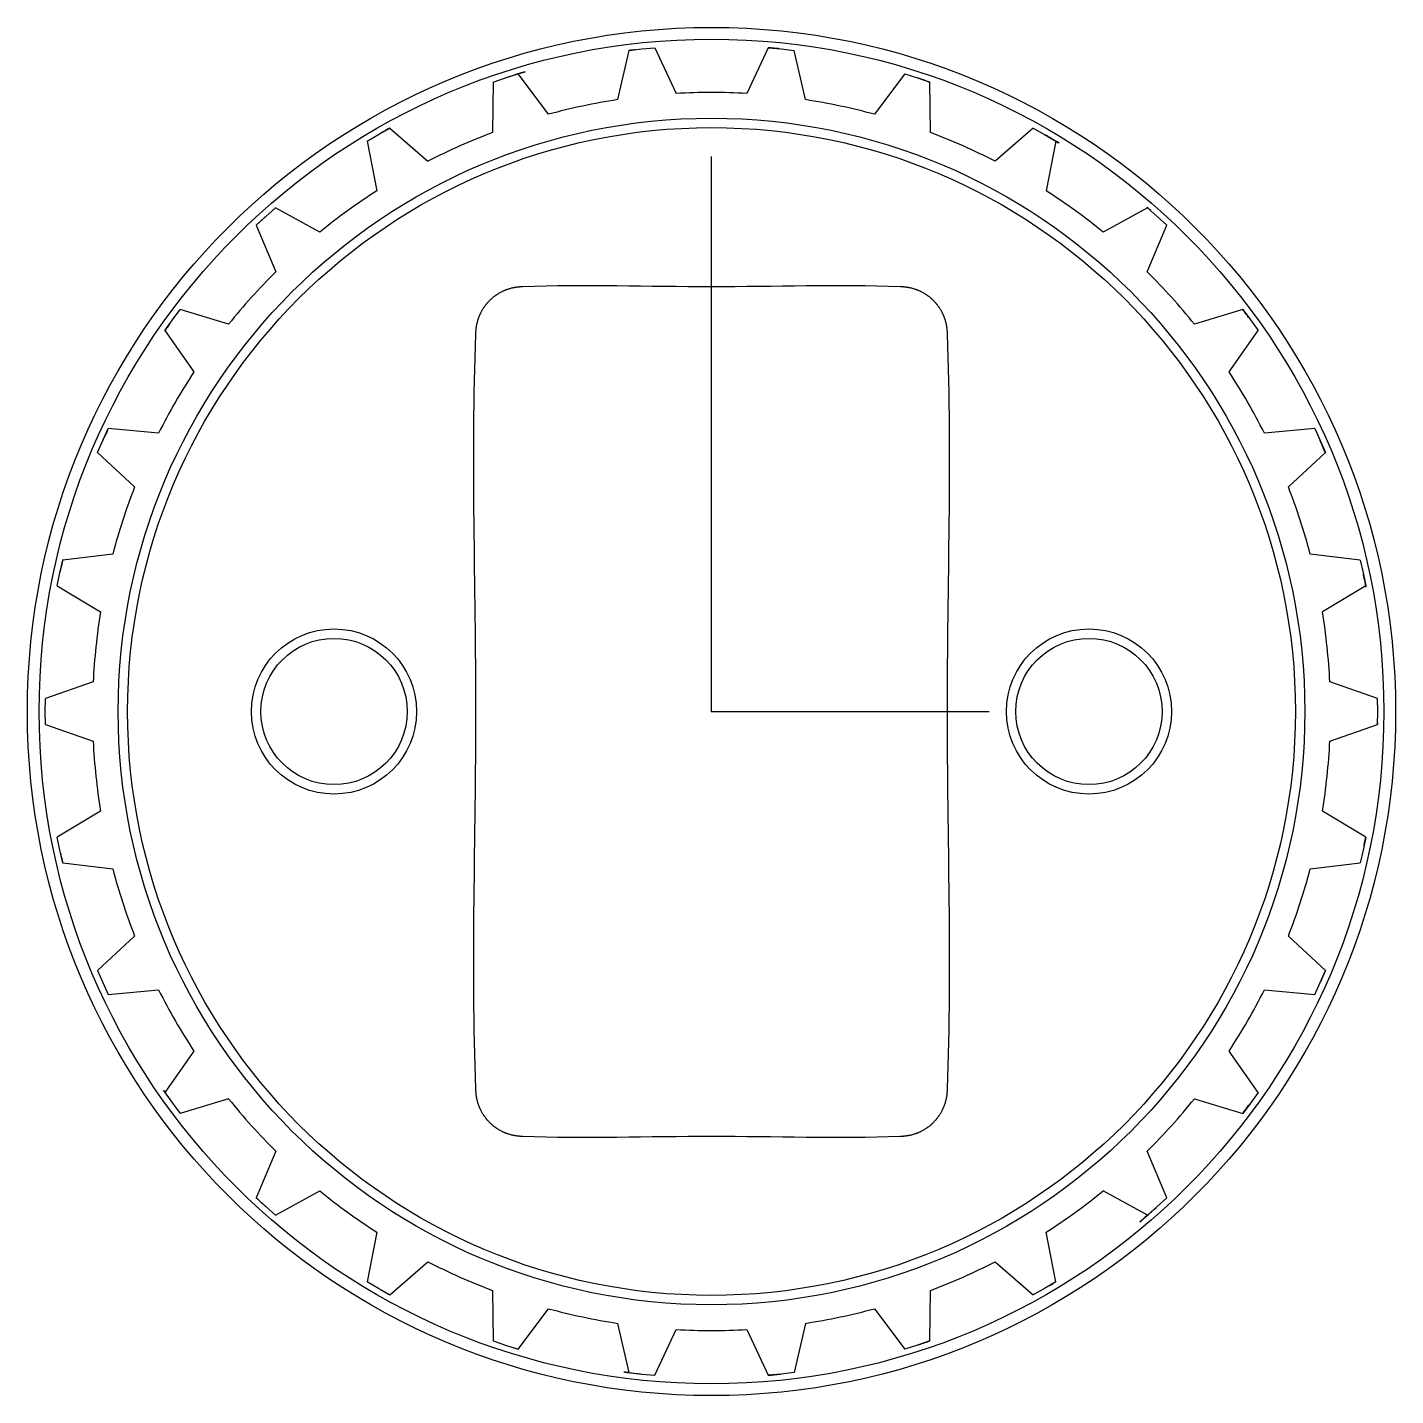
# Model space of a CAD drawing. Header units: millimetres. Extents: x -14.5 to 14.5, y -14.5 to 14.5.
import ezdxf

# ---------------------------------------------------------------- set-up
doc = ezdxf.new("R2010")
doc.units = ezdxf.units.MM
doc.header["$PDSIZE"] = -1

msp = doc.modelspace()

# ---------------------------------------------------------------- linework, layer by layer
at = {"color": 7, "linetype": 'Continuous', "lineweight": 25}
for p, q in [((-1.751, 14.011), (-1.992, 12.968)), ((-1.2, 14.069), (-0.748, 13.099)), ((1.2, 14.069), (0.748, 13.099)), ((1.992, 12.968), (1.751, 14.011)), ((-4.626, 13.341), (-4.645, 12.27)), ((-3.455, 12.657), (-4.099, 13.512)), ((4.099, 13.512), (3.455, 12.657)), ((4.645, 12.27), (4.626, 13.341)), ((-6.819, 12.365), (-6.011, 11.662)), ((6.819, 12.365), (6.011, 11.662)), ((-7.299, 12.087), (-7.094, 11.036)), ((7.299, 12.087), (7.094, 11.036)), ((-8.304, 10.158), (-9.24, 10.677)), ((9.24, 10.677), (8.304, 10.158)), ((-9.652, 10.306), (-9.234, 9.32)), ((9.234, 9.32), (9.652, 10.306)), ((-10.234, 8.209), (-11.258, 8.522)), ((11.258, 8.522), (10.234, 8.209)), ((-11.584, 8.074), (-10.97, 7.197)), ((10.97, 7.197), (11.584, 8.074)), ((-11.718, 5.902), (-12.784, 5.995)), ((12.784, 5.995), (11.718, 5.902)), ((-13.01, 5.489), (-12.227, 4.759)), ((12.227, 4.759), (13.01, 5.489)), ((-12.689, 3.337), (-13.751, 3.206)), ((13.751, 3.206), (12.689, 3.337)), ((-13.866, 2.664), (-12.949, 2.113)), ((13.866, 2.664), (12.949, 2.113)), ((-13.105, 0.626), (-14.117, 0.277)), ((14.117, 0.277), (13.105, 0.626)), ((-14.117, -0.277), (-13.105, -0.626)), ((13.105, -0.626), (14.117, -0.277)), ((-12.949, -2.113), (-13.866, -2.664)), ((13.866, -2.664), (12.949, -2.113)), ((-13.751, -3.206), (-12.689, -3.337)), ((12.689, -3.337), (13.751, -3.206)), ((-12.227, -4.759), (-13.01, -5.489)), ((13.01, -5.489), (12.227, -4.759)), ((-12.784, -5.995), (-11.718, -5.902)), ((11.718, -5.902), (12.784, -5.995)), ((-10.97, -7.197), (-11.584, -8.074)), ((11.584, -8.074), (10.97, -7.197)), ((-10.234, -8.209), (-11.258, -8.522)), ((10.234, -8.209), (11.258, -8.522)), ((-9.234, -9.32), (-9.652, -10.306)), ((9.652, -10.306), (9.234, -9.32)), ((-9.24, -10.677), (-8.304, -10.158)), ((9.24, -10.677), (8.304, -10.158)), ((-7.094, -11.036), (-7.299, -12.087)), ((7.299, -12.087), (7.094, -11.036)), ((-6.819, -12.365), (-6.011, -11.662)), ((6.011, -11.662), (6.819, -12.365)), ((-4.645, -12.27), (-4.626, -13.341)), ((4.626, -13.341), (4.645, -12.27)), ((-4.099, -13.512), (-3.455, -12.657)), ((3.455, -12.657), (4.099, -13.512)), ((-1.992, -12.968), (-1.751, -14.011)), ((1.992, -12.968), (1.751, -14.011)), ((-1.2, -14.069), (-0.748, -13.099)), ((0.748, -13.099), (1.2, -14.069))]:
    msp.add_line(p, q, dxfattribs=at)
at = {"color": 7, "linetype": 'Continuous'}
for q in [(0, 11.765), (5.882, 0)]:
    msp.add_line((0, 0), q, dxfattribs=at)
at = {"color": 7, "linetype": 'Continuous', "lineweight": 25, "flags": 128}
for points in [[(-1.751, 14.011), (-1.476, 14.043), (-1.2, 14.069)], [(1.2, 14.069), (1.476, 14.043), (1.751, 14.011)], [(-4.626, 13.341), (-4.363, 13.429), (-4.099, 13.512)], [(4.099, 13.512), (4.363, 13.429), (4.626, 13.341)], [(-7.299, 12.087), (-7.06, 12.228), (-6.819, 12.365)], [(6.819, 12.365), (7.06, 12.228), (7.299, 12.087)], [(-9.652, 10.306), (-9.448, 10.493), (-9.24, 10.677)], [(-9.652, 10.306), (-9.474, 10.47), (-9.462, 10.481)], [(9.24, 10.677), (9.448, 10.493), (9.652, 10.306)], [(-11.584, 8.074), (-11.423, 8.3), (-11.258, 8.522)], [(11.258, 8.522), (11.423, 8.3), (11.584, 8.074)], [(-13.01, 5.489), (-12.899, 5.743), (-12.784, 5.995)], [(-12.802, 5.955), (-12.8, 5.961), (-12.784, 5.995)], [(12.784, 5.995), (12.899, 5.743), (13.01, 5.489)], [(-13.866, 2.664), (-13.811, 2.936), (-13.751, 3.206)], [(13.751, 3.206), (13.811, 2.936), (13.866, 2.664)], [(-14.117, -0.277), (-14.12, 0), (-14.117, 0.277)], [(14.117, -0.277), (14.12, 0), (14.117, 0.277)], [(14.118, -0.241), (14.118, -0.256), (14.117, -0.277)], [(-13.751, -3.206), (-13.811, -2.936), (-13.866, -2.664)], [(13.866, -2.664), (13.811, -2.936), (13.751, -3.206)], [(-13.01, -5.489), (-12.899, -5.743), (-12.784, -5.995)], [(12.784, -5.995), (12.899, -5.743), (13.01, -5.489)], [(13.01, -5.489), (12.906, -5.728), (12.903, -5.735)], [(-11.584, -8.074), (-11.423, -8.3), (-11.258, -8.522)], [(11.584, -8.074), (11.423, -8.3), (11.258, -8.522)], [(-9.652, -10.306), (-9.448, -10.493), (-9.24, -10.677)], [(9.652, -10.306), (9.448, -10.493), (9.24, -10.677)], [(-6.819, -12.365), (-7.06, -12.228), (-7.299, -12.087)], [(7.299, -12.087), (7.06, -12.228), (6.819, -12.365)], [(-4.626, -13.341), (-4.363, -13.429), (-4.099, -13.512)], [(4.626, -13.341), (4.363, -13.429), (4.099, -13.512)], [(-1.751, -14.011), (-1.476, -14.043), (-1.2, -14.069)], [(1.751, -14.011), (1.476, -14.043), (1.2, -14.069)]]:
    msp.add_lwpolyline(points, dxfattribs=at)
at = {"color": 7, "linetype": 'Continuous', "lineweight": 25}
for centre, radius in [((0, 0), 14.5), ((0, 0), 14.25), ((0, 0), 12.575), ((0, 0), 12.375), ((-8, 0), 1.75), ((8, 0), 1.75), ((-8, 0), 1.55), ((8, 0), 1.55)]:
    msp.add_circle(centre, radius, dxfattribs=at)
for start, end in [(86.7334, 93.2666), (98.7335, 105.2665), (74.7335, 81.2665), (110.7335, 117.2665), (62.7335, 69.2665), (122.7336, 129.2664), (50.7336, 57.2664), (134.7336, 141.2664), (38.7336, 45.2664), (146.7335, 153.2665), (26.7335, 33.2665), (158.7335, 165.2664), (14.7336, 21.2665), (170.7335, 177.2665), (2.7335, 9.2665), (182.7335, 189.2665), (350.7335, 357.2665), (194.7336, 201.2665), (338.7335, 345.2664), (206.7335, 213.2665), (326.7335, 333.2665), (218.7336, 225.2664), (314.7336, 321.2664), (230.7336, 237.2664), (302.7336, 309.2664), (242.7335, 249.2665), (290.7335, 297.2665), (254.7335, 261.2665), (278.7335, 285.2665), (266.7334, 273.2666)]:
    msp.add_arc((0, 0), 13.12, start, end, dxfattribs=at)
for points, knots in [([(-1.62, 14.026), (-1.657, 14.022), (-1.751, 14.011), (-1.751, 14.011), (-1.751, 14.011)], [0, 0, 0, 0, 0.395252, 1, 1, 1, 1]), ([(1.435, 14.047), (1.406, 14.049), (1.359, 14.054), (1.245, 14.065), (1.2, 14.069)], [0, 0, 0, 0, 0.602038, 1, 1, 1, 1]), ([(-4.099, 13.512), (-3.966, 13.554), (-3.8, 13.606), (-4.313, 13.445), (-4.336, 13.438), (-4.339, 13.436)], [0, 0, 0, 0, 0.771885, 0.967727, 1, 1, 1, 1]), ([(4.626, 13.341), (4.601, 13.349), (4.565, 13.362), (4.377, 13.424), (4.374, 13.425), (4.373, 13.426)], [0, 0, 0, 0, 0.586348, 0.857915, 1, 1, 1, 1]), ([(-6.819, 12.365), (-6.823, 12.362), (-6.829, 12.359), (-7.033, 12.244), (-7.043, 12.238), (-7.046, 12.236)], [0, 0, 0, 0, 0.61437, 0.879648, 1, 1, 1, 1]), ([(7.299, 12.087), (7.363, 12.049), (7.449, 11.999), (7.107, 12.201), (7.087, 12.212), (7.083, 12.215)], [0, 0, 0, 0, 0.71411, 0.941752, 1, 1, 1, 1]), ([(9.308, 10.617), (9.287, 10.636), (9.214, 10.7), (9.229, 10.686), (9.24, 10.677)], [0, 0, 0, 0, 0.288053, 1, 1, 1, 1]), ([(-4.659, 8.752), (-4.657, 8.754), (-4.651, 8.759), (-4.64, 8.768), (-4.625, 8.779), (-4.609, 8.794), (-4.591, 8.806), (-4.576, 8.817), (-4.564, 8.825), (-4.55, 8.835), (-4.527, 8.848), (-4.5, 8.867), (-4.471, 8.881), (-4.448, 8.894), (-4.432, 8.901), (-4.419, 8.907), (-4.402, 8.915), (-4.383, 8.924), (-4.362, 8.931), (-4.345, 8.938), (-4.332, 8.943), (-4.315, 8.949), (-4.29, 8.956), (-4.259, 8.967), (-4.227, 8.973), (-4.202, 8.98), (-4.184, 8.983), (-4.17, 8.985), (-4.152, 8.988), (-4.131, 8.992), (-4.109, 8.993), (-4.09, 8.995), (-4.076, 8.997), (-4.059, 8.999), (-4.033, 8.999), (-2.686, 9.052), (0, 8.948), (2.686, 9.052), (4.033, 8.999), (4.059, 8.999), (4.076, 8.997), (4.09, 8.995), (4.109, 8.993), (4.131, 8.992), (4.152, 8.988), (4.17, 8.985), (4.184, 8.983), (4.202, 8.98), (4.227, 8.973), (4.259, 8.967), (4.29, 8.956), (4.315, 8.949), (4.332, 8.943), (4.345, 8.938), (4.362, 8.931), (4.383, 8.924), (4.402, 8.915), (4.419, 8.907), (4.432, 8.901), (4.448, 8.894), (4.471, 8.881), (4.5, 8.867), (4.527, 8.848), (4.55, 8.835), (4.564, 8.825), (4.576, 8.817), (4.591, 8.806), (4.609, 8.794), (4.625, 8.779), (4.64, 8.768), (4.651, 8.759), (4.665, 8.748), (4.683, 8.729), (4.708, 8.708), (4.729, 8.683), (4.748, 8.665), (4.759, 8.651), (4.768, 8.64), (4.779, 8.626), (4.794, 8.609), (4.806, 8.591), (4.817, 8.576), (4.825, 8.564), (4.836, 8.55), (4.848, 8.527), (4.867, 8.5), (4.881, 8.471), (4.894, 8.448), (4.901, 8.432), (4.907, 8.419), (4.915, 8.402), (4.924, 8.383), (4.931, 8.362), (4.938, 8.345), (4.943, 8.332), (4.949, 8.315), (4.956, 8.29), (4.967, 8.259), (4.973, 8.227), (4.98, 8.202), (4.983, 8.184), (4.985, 8.17), (4.988, 8.152), (4.992, 8.131), (4.993, 8.109), (4.995, 8.09), (4.997, 8.076), (4.999, 8.059), (4.999, 8.033), (5.104, 5.361), (4.896, 0), (5.104, -5.361), (4.999, -8.033), (4.999, -8.059), (4.997, -8.076), (4.995, -8.09), (4.993, -8.109), (4.992, -8.131), (4.988, -8.152), (4.985, -8.17), (4.983, -8.184), (4.98, -8.202), (4.973, -8.227), (4.967, -8.259), (4.956, -8.29), (4.949, -8.315), (4.943, -8.332), (4.938, -8.345), (4.931, -8.362), (4.924, -8.383), (4.915, -8.402), (4.907, -8.419), (4.901, -8.432), (4.894, -8.448), (4.881, -8.471), (4.867, -8.5), (4.848, -8.527), (4.836, -8.55), (4.825, -8.564), (4.817, -8.576), (4.806, -8.591), (4.794, -8.609), (4.779, -8.626), (4.768, -8.64), (4.759, -8.651), (4.748, -8.665), (4.729, -8.683), (4.708, -8.708), (4.683, -8.729), (4.665, -8.748), (4.651, -8.759), (4.64, -8.768), (4.625, -8.779), (4.609, -8.794), (4.591, -8.806), (4.576, -8.817), (4.564, -8.825), (4.55, -8.835), (4.527, -8.848), (4.5, -8.867), (4.471, -8.881), (4.448, -8.894), (4.432, -8.901), (4.419, -8.907), (4.402, -8.915), (4.383, -8.924), (4.362, -8.931), (4.345, -8.938), (4.332, -8.943), (4.315, -8.949), (4.29, -8.956), (4.259, -8.967), (4.227, -8.973), (4.202, -8.98), (4.184, -8.983), (4.17, -8.985), (4.152, -8.988), (4.131, -8.992), (4.109, -8.993), (4.09, -8.995), (4.076, -8.997), (4.059, -8.999), (4.033, -8.999), (2.686, -9.052), (0, -8.948), (-2.686, -9.052), (-4.033, -8.999), (-4.059, -8.999), (-4.076, -8.997), (-4.09, -8.995), (-4.109, -8.993), (-4.131, -8.992), (-4.152, -8.988), (-4.17, -8.985), (-4.184, -8.983), (-4.202, -8.98), (-4.227, -8.973), (-4.259, -8.967), (-4.29, -8.956), (-4.315, -8.949), (-4.332, -8.943), (-4.345, -8.938), (-4.362, -8.931), (-4.383, -8.924), (-4.402, -8.915), (-4.419, -8.907), (-4.432, -8.901), (-4.448, -8.894), (-4.471, -8.881), (-4.5, -8.867), (-4.527, -8.848), (-4.55, -8.835), (-4.564, -8.825), (-4.576, -8.817), (-4.591, -8.806), (-4.609, -8.794), (-4.625, -8.779), (-4.64, -8.768), (-4.651, -8.759), (-4.665, -8.748), (-4.683, -8.729), (-4.708, -8.708), (-4.729, -8.683), (-4.748, -8.665), (-4.759, -8.651), (-4.768, -8.64), (-4.779, -8.626), (-4.794, -8.609), (-4.806, -8.591), (-4.817, -8.576), (-4.825, -8.564), (-4.836, -8.55), (-4.848, -8.527), (-4.867, -8.5), (-4.881, -8.471), (-4.894, -8.448), (-4.901, -8.432), (-4.907, -8.419), (-4.915, -8.402), (-4.924, -8.383), (-4.931, -8.362), (-4.938, -8.345), (-4.943, -8.332), (-4.949, -8.315), (-4.956, -8.29), (-4.967, -8.259), (-4.973, -8.227), (-4.98, -8.202), (-4.983, -8.184), (-4.985, -8.17), (-4.988, -8.152), (-4.992, -8.131), (-4.993, -8.109), (-4.995, -8.09), (-4.997, -8.076), (-4.999, -8.059), (-4.999, -8.033), (-5.104, -5.361), (-4.896, 0), (-5.104, 5.361), (-4.999, 8.033), (-4.999, 8.059), (-4.997, 8.076), (-4.995, 8.09), (-4.993, 8.109), (-4.992, 8.131), (-4.988, 8.152), (-4.985, 8.17), (-4.983, 8.184), (-4.98, 8.202), (-4.973, 8.227), (-4.967, 8.259), (-4.956, 8.29), (-4.949, 8.315), (-4.943, 8.332), (-4.938, 8.345), (-4.931, 8.362), (-4.924, 8.383), (-4.915, 8.402), (-4.907, 8.419), (-4.901, 8.432), (-4.894, 8.448), (-4.881, 8.471), (-4.867, 8.5), (-4.848, 8.527), (-4.836, 8.55), (-4.825, 8.564), (-4.817, 8.576), (-4.806, 8.591), (-4.794, 8.609), (-4.779, 8.626), (-4.768, 8.64), (-4.759, 8.651), (-4.748, 8.665), (-4.729, 8.683), (-4.708, 8.708), (-4.683, 8.729), (-4.667, 8.744), (-4.659, 8.752)], [0, 0, 0, 0, 0.000211, 0.000424, 0.000829, 0.001235, 0.001641, 0.002048, 0.002259, 0.002471, 0.003072, 0.003674, 0.004276, 0.004878, 0.005089, 0.0053, 0.005706, 0.006113, 0.006519, 0.006926, 0.007136, 0.007346, 0.007948, 0.00855, 0.009152, 0.009754, 0.009963, 0.010173, 0.01058, 0.010987, 0.011395, 0.011801, 0.012011, 0.012222, 0.012825, 0.013427, 0.087009, 0.160591, 0.161193, 0.161796, 0.162007, 0.162216, 0.162623, 0.163031, 0.163438, 0.163845, 0.164055, 0.164264, 0.164866, 0.165468, 0.16607, 0.166672, 0.166882, 0.167092, 0.167499, 0.167905, 0.168312, 0.168718, 0.168929, 0.16914, 0.169742, 0.170344, 0.170945, 0.171547, 0.171759, 0.17197, 0.172376, 0.172783, 0.173189, 0.173594, 0.173807, 0.174018, 0.17462, 0.175222, 0.175824, 0.176426, 0.176636, 0.176846, 0.177252, 0.177658, 0.178064, 0.17847, 0.178681, 0.17889, 0.179492, 0.180094, 0.180696, 0.181298, 0.181508, 0.181719, 0.182125, 0.182532, 0.182939, 0.183345, 0.183555, 0.183765, 0.184367, 0.184969, 0.185571, 0.186173, 0.186383, 0.186593, 0.186999, 0.187406, 0.187813, 0.188219, 0.188429, 0.188639, 0.189242, 0.189844, 0.337009, 0.484174, 0.484776, 0.485379, 0.485589, 0.485799, 0.486205, 0.486612, 0.487019, 0.487425, 0.487635, 0.487845, 0.488447, 0.489049, 0.489651, 0.490253, 0.490463, 0.490673, 0.491079, 0.491486, 0.491893, 0.492299, 0.49251, 0.49272, 0.493322, 0.493924, 0.494526, 0.495128, 0.495337, 0.495548, 0.495954, 0.49636, 0.496766, 0.497172, 0.497382, 0.497592, 0.498194, 0.498796, 0.499398, 0.5, 0.500211, 0.500424, 0.500829, 0.501235, 0.501641, 0.502048, 0.502259, 0.502471, 0.503072, 0.503674, 0.504276, 0.504878, 0.505089, 0.5053, 0.505706, 0.506113, 0.506519, 0.506926, 0.507136, 0.507346, 0.507948, 0.50855, 0.509152, 0.509754, 0.509963, 0.510173, 0.51058, 0.510987, 0.511395, 0.511801, 0.512011, 0.512222, 0.512825, 0.513427, 0.587009, 0.660591, 0.661193, 0.661796, 0.662007, 0.662216, 0.662623, 0.663031, 0.663438, 0.663845, 0.664055, 0.664264, 0.664866, 0.665468, 0.66607, 0.666672, 0.666882, 0.667092, 0.667499, 0.667905, 0.668312, 0.668718, 0.668929, 0.66914, 0.669742, 0.670344, 0.670945, 0.671547, 0.671759, 0.67197, 0.672376, 0.672783, 0.673189, 0.673594, 0.673807, 0.674018, 0.67462, 0.675222, 0.675824, 0.676426, 0.676636, 0.676846, 0.677252, 0.677658, 0.678064, 0.67847, 0.678681, 0.67889, 0.679492, 0.680094, 0.680696, 0.681298, 0.681508, 0.681719, 0.682125, 0.682532, 0.682939, 0.683345, 0.683555, 0.683765, 0.684367, 0.684969, 0.685571, 0.686173, 0.686383, 0.686593, 0.686999, 0.687406, 0.687813, 0.688219, 0.688429, 0.688639, 0.689242, 0.689844, 0.837009, 0.984174, 0.984776, 0.985379, 0.985589, 0.985799, 0.986205, 0.986612, 0.987019, 0.987425, 0.987635, 0.987845, 0.988447, 0.989049, 0.989651, 0.990253, 0.990463, 0.990673, 0.991079, 0.991486, 0.991893, 0.992299, 0.99251, 0.99272, 0.993322, 0.993924, 0.994526, 0.995128, 0.995337, 0.995548, 0.995954, 0.99636, 0.996766, 0.997172, 0.997382, 0.997592, 0.998194, 0.998796, 0.999398, 1, 1, 1, 1]), ([(11.384, 8.352), (11.363, 8.382), (11.323, 8.435), (11.278, 8.496), (11.258, 8.522)], [0, 0, 0, 0, 0.559823, 1, 1, 1, 1]), ([(-11.487, 8.211), (-11.511, 8.177), (-11.561, 8.107), (-11.576, 8.085), (-11.584, 8.074)], [0, 0, 0, 0, 0.474135, 1, 1, 1, 1]), ([(-12.802, 5.955), (-12.824, 5.907), (-12.856, 5.839), (-12.888, 5.767), (-12.898, 5.746)], [0, 0, 0, 0, 0.704054, 1, 1, 1, 1]), ([(13.01, 5.489), (12.991, 5.531), (12.964, 5.593), (12.898, 5.747), (12.9, 5.742), (12.901, 5.74)], [0, 0, 0, 0, 0.563061, 0.838197, 1, 1, 1, 1]), ([(-13.751, 3.206), (-13.747, 3.227), (-13.741, 3.255), (-13.802, 2.979), (-13.806, 2.961), (-13.807, 2.957)], [0, 0, 0, 0, 0.64835, 0.903359, 1, 1, 1, 1]), ([(13.866, 2.664), (13.874, 2.629), (13.884, 2.58), (13.821, 2.888), (13.817, 2.908), (13.816, 2.912)], [0, 0, 0, 0, 0.66807, 0.915876, 1, 1, 1, 1]), ([(13.83, -2.844), (13.838, -2.804), (13.855, -2.725), (13.863, -2.684), (13.866, -2.664)], [0, 0, 0, 0, 0.506078, 1, 1, 1, 1]), ([(-13.794, -3.013), (-13.786, -3.051), (-13.77, -3.124), (-13.757, -3.18), (-13.751, -3.206)], [0, 0, 0, 0, 0.5344355, 1, 1, 1, 1]), ([(-11.584, -8.074), (-11.615, -8.03), (-11.657, -7.971), (-11.454, -8.257), (-11.441, -8.275), (-11.438, -8.279)], [0, 0, 0, 0, 0.689813, 0.928688, 1, 1, 1, 1]), ([(11.258, -8.522), (11.254, -8.528), (11.248, -8.537), (11.401, -8.33), (11.41, -8.318), (11.412, -8.315)], [0, 0, 0, 0, 0.630381, 0.891176, 1, 1, 1, 1]), ([(-9.652, -10.306), (-9.626, -10.33), (-9.586, -10.367), (-9.452, -10.489), (-9.453, -10.489), (-9.453, -10.489)], [0, 0, 0, 0, 0.573947, 0.847634, 1, 1, 1, 1]), ([(9.24, -10.677), (9.096, -10.804), (8.92, -10.959), (9.413, -10.525), (9.43, -10.509), (9.432, -10.508)], [0, 0, 0, 0, 0.806183, 0.979779, 1, 1, 1, 1]), ([(7.169, -12.164), (7.203, -12.144), (7.282, -12.098), (7.293, -12.091), (7.299, -12.087)], [0, 0, 0, 0, 0.437561, 1, 1, 1, 1]), ([(-7.014, -12.254), (-6.985, -12.271), (-6.935, -12.299), (-6.853, -12.345), (-6.819, -12.365)], [0, 0, 0, 0, 0.58215, 1, 1, 1, 1]), ([(-4.206, -13.478), (-4.174, -13.488), (-4.082, -13.518), (-4.092, -13.514), (-4.099, -13.512)], [0, 0, 0, 0, 0.34607, 1, 1, 1, 1]), ([(4.391, -13.419), (4.413, -13.412), (4.449, -13.401), (4.577, -13.357), (4.626, -13.341)], [0, 0, 0, 0, 0.620593, 1, 1, 1, 1]), ([(-1.751, -14.011), (-1.853, -13.999), (-1.984, -13.984), (-1.53, -14.037), (-1.506, -14.039), (-1.502, -14.04)], [0, 0, 0, 0, 0.741375, 0.954896, 1, 1, 1, 1]), ([(1.2, -14.069), (1.216, -14.068), (1.239, -14.066), (1.453, -14.045), (1.46, -14.044), (1.463, -14.044)], [0, 0, 0, 0, 0.599956, 0.868709, 1, 1, 1, 1])]:
    msp.add_open_spline(points, degree=3, knots=knots, dxfattribs=at)
at = {"color": 7, "linetype": 'Continuous'}
msp.add_point((0, 0), dxfattribs=at)

doc.saveas('drawing.dxf')
